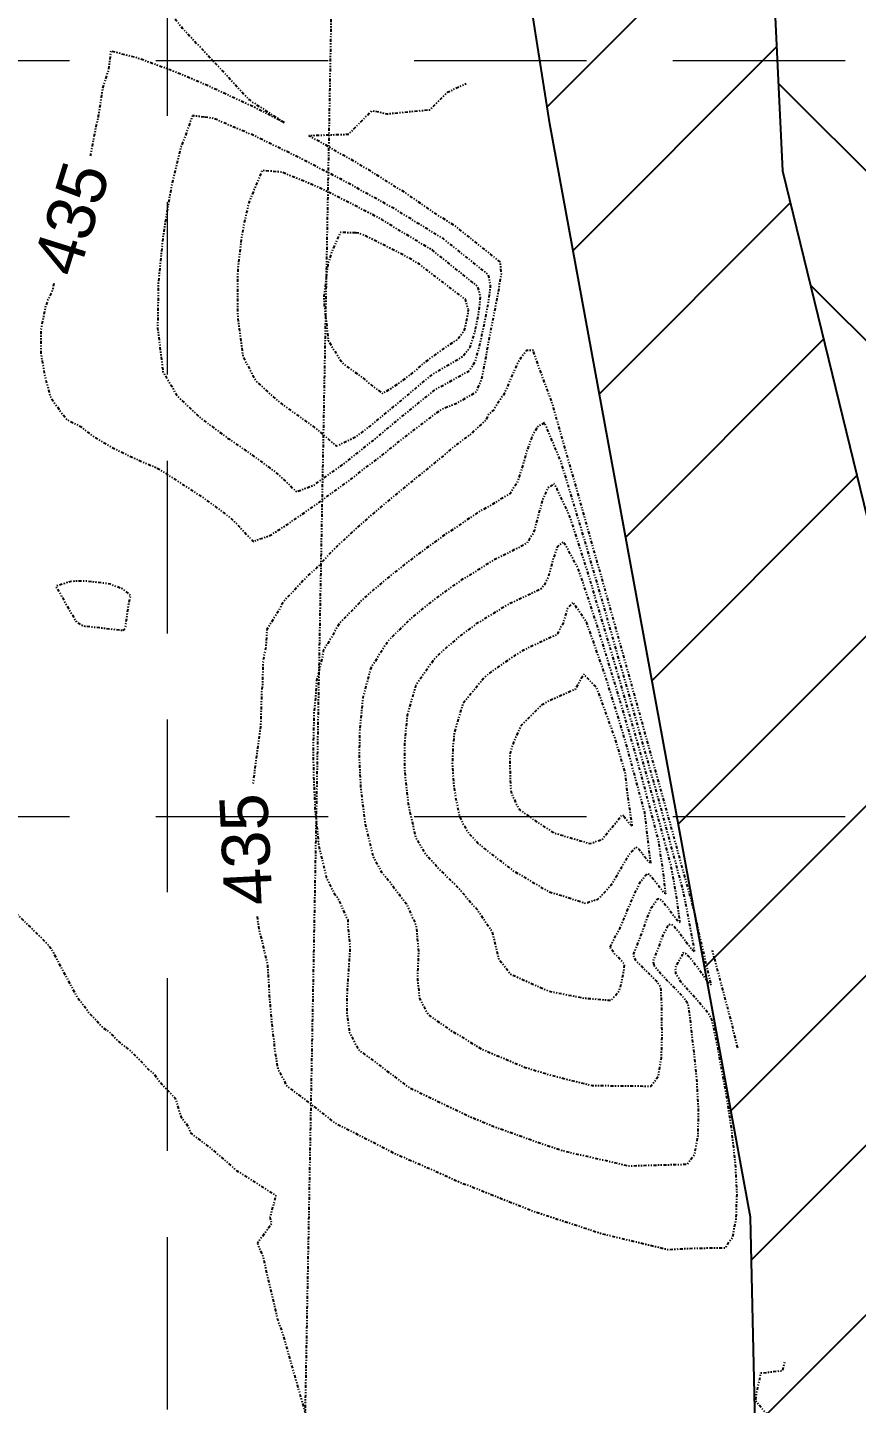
# Model space of a CAD drawing. Header units: feet. Extents: x 2175025 to 2179063, y 467811 to 470338.
# Drawn here: x 2176654.1 to 2176723.2, y 469718.4 to 469833.1 of the extents above; entities that cross this region are included whole.
import ezdxf
from ezdxf.enums import TextEntityAlignment as Align

# ---------------------------------------------------------------- set-up
doc = ezdxf.new("R2010")
doc.units = ezdxf.units.FT
doc.header["$LTSCALE"] = 0.5
doc.header["$MEASUREMENT"] = 0
doc.linetypes.add('DIVIDE', pattern=[1.25, 0.5, -0.25, 0, -0.25, 0, -0.25])
doc.linetypes.add('HIDDEN', pattern=[0.375, 0.25, -0.125])
for name, color, linetype in [('EC', 35, 'DIVIDE'), ('GRID', 254, 'HIDDEN'), ('PC', 35, 'DIVIDE'), ('wetlands_formatted', 70, 'CONTINUOUS')]:
    doc.layers.add(name, color=color, linetype=linetype)
doc.styles.add('arial', font='ARIAL.TTF', dxfattribs={"height": 0.1})

msp = doc.modelspace()

# ---------------------------------------------------------------- hatches: boundary and pattern name
at = {"layer": 'wetlands_formatted'}
h = msp.add_hatch(dxfattribs=at)
h.set_pattern_fill('ANSI31', color=5, scale=80, style=0)
h.paths.add_polyline_path([(2176786.16, 469839.07), (2176787.21, 469883.71), (2176806.86, 469883.78), (2176806.89, 469910.12), (2176784.72, 469911.16), (2176784.77, 470000), (2176774.7, 470052.21), (2176759.46, 470060.33), (2176726.21, 470096.92), (2176689.08, 470099.35), (2176681.58, 470085.82), (2176681.52, 470085.7), (2176673.39, 470072.98), (2176673.28, 470072.78), (2176678.74, 470047.68), (2176678.86, 469944.1), (2176684.86, 469906.11), (2176697.61, 469825.06), (2176714.37, 469733.95), (2176715.82, 469668.9), (2176726.1, 469624.12), (2176726.35, 469624.34), (2176728.23, 469627.04), (2176729.62, 469629.35), (2176732.39, 469632.52), (2176732.97, 469634.12), (2176734.84, 469636.5), (2176736.94, 469637.75), (2176738.95, 469638.29), (2176742.95, 469637.84), (2176746.05, 469635.63), (2176750.72, 469631), (2176751.72, 469621.29), (2176753.83, 469610.61), (2176756.72, 469598.31), (2176763.31, 469587.09), (2176768.78, 469582.69), (2176773.84, 469580.52), (2176775.82, 469625.3), (2176779.3, 469702.72)])
h.paths.add_polyline_path([(2176757.16, 469786.14), (2176760.27, 469775.55), (2176764.49, 469756.01), (2176763.14, 469746.29), (2176756.84, 469728.92), (2176750.59, 469716.42), (2176750.11, 469710.75), (2176747.27, 469710.78), (2176742.1, 469718.56), (2176717.02, 469821.14), (2176714.14, 469881.65), (2176713.46, 469892.21), (2176719.74, 469907.14), (2176720.31, 469919.72), (2176719.3, 469936.37), (2176719.07, 469949.76), (2176707.85, 469961.27), (2176696.39, 469985.76), (2176696.53, 469996.72), (2176698.29, 470006.84), (2176698.42, 470016.98), (2176696.6, 470033.65), (2176697.95, 470043.77), (2176703.67, 470047.35), (2176710.16, 470047.27), (2176720.64, 470041.05), (2176725.43, 470035.31), (2176729.17, 470009.69), (2176729.75, 469992.24), (2176745.63, 469964.03), (2176755.89, 469941.58), (2176755.76, 469931.44), (2176753.56, 469918.07), (2176746.44, 469900.31), (2176743.47, 469890.2), (2176752.63, 469876.29), (2176757.74, 469863.64), (2176760.1, 469825.87)], flags=16)
h = msp.add_hatch(dxfattribs=at)
h.set_pattern_fill('ANSI31', color=5, scale=80, angle=90, style=0)
h.paths.add_polyline_path([(2176710.16, 470047.27), (2176703.67, 470047.35), (2176697.95, 470043.77), (2176696.6, 470033.65), (2176698.42, 470016.98), (2176698.29, 470006.84), (2176696.53, 469996.72), (2176696.39, 469985.76), (2176707.85, 469961.27), (2176719.07, 469949.76), (2176719.3, 469936.37), (2176720.31, 469919.72), (2176719.74, 469907.14), (2176713.46, 469892.21), (2176714.14, 469881.65), (2176717.02, 469821.14), (2176742.1, 469718.56), (2176747.27, 469710.78), (2176750.11, 469710.75), (2176750.59, 469716.42), (2176756.84, 469728.92), (2176763.14, 469746.29), (2176764.49, 469756.01), (2176760.27, 469775.55), (2176757.16, 469786.14), (2176760.1, 469825.87), (2176757.74, 469863.64), (2176752.63, 469876.29), (2176743.47, 469890.2), (2176746.44, 469900.31), (2176753.56, 469918.07), (2176755.76, 469931.44), (2176755.89, 469941.58), (2176745.63, 469964.03), (2176729.75, 469992.24), (2176729.17, 470009.69), (2176725.43, 470035.31), (2176720.64, 470041.05)])

# ---------------------------------------------------------------- linework, layer by layer
at = {"layer": 'EC', "color": 43, "flags": 128}
for points, elevation in [([(2176682.1, 469878.89), (2176679.65, 469878.67), (2176676.63, 469878.45), (2176675.86, 469878.31), (2176670.99, 469877.47), (2176670.75, 469877.42), (2176669.21, 469877.13), (2176665.65, 469876.53), (2176665.35, 469876.48), (2176660.46, 469875.66), (2176659.72, 469875.52), (2176655.29, 469874.78), (2176654.08, 469874.54), (2176650.19, 469873.89), (2176648.43, 469873.49), (2176645.41, 469872.96), (2176642.71, 469871.8), (2176642.64, 469871.77), (2176642.66, 469871.62), (2176642.79, 469867.94), (2176643.76, 469865.9), (2176644.6, 469863.9), (2176646.05, 469861.45), (2176646.99, 469859.78), (2176648.58, 469857.34), (2176649.67, 469855.62), (2176651.2, 469853.34), (2176652.43, 469851.46), (2176653.82, 469849.34), (2176655.17, 469847.29), (2176656.41, 469845.3), (2176657.93, 469843.13), (2176659.03, 469841.3), (2176661.48, 469838.72), (2176662.45, 469837.63), (2176665.1, 469835.42), (2176666.06, 469834.23), (2176666.96, 469833.04), (2176669.4, 469830.46), (2176672.53, 469827.08), (2176672.86, 469826.85), (2176675.51, 469825.14), (2176672.8, 469826.53), (2176672.66, 469826.59), (2176669.19, 469828.2), (2176668.03, 469828.7), (2176665.98, 469829.55), (2176663.29, 469830.52), (2176663.21, 469830.56), (2176663.18, 469830.56), (2176661, 469831.12), (2176660.8, 469829.56), (2176660.33, 469828.11), (2176659.96, 469825.69), (2176659.79, 469824.99), (2176659.29, 469822.39)], 435), ([(2176656.25, 469811.75), (2176656.14, 469811.2), (2176655.82, 469810.57), (2176655.56, 469809.86), (2176655.17, 469807.92), (2176655.16, 469805.95), (2176655.5, 469804.03), (2176655.96, 469802.3), (2176656.96, 469800.88), (2176657.35, 469800.4), (2176658.47, 469799.85), (2176659.41, 469799.09), (2176659.69, 469798.91), (2176661.42, 469797.93), (2176662.77, 469797.28), (2176663.57, 469796.92), (2176664.87, 469796.38), (2176665.67, 469795.87), (2176665.97, 469795.68), (2176667.6, 469794.62), (2176668.61, 469793.97), (2176669.5, 469793.33), (2176670.99, 469792.21), (2176671.3, 469791.93), (2176672.81, 469790.34), (2176672.86, 469790.26), (2176672.98, 469790.31), (2176674.27, 469790.75), (2176675.77, 469791.71), (2176676.59, 469792.27), (2176678.4, 469793.52), (2176679.21, 469794.13), (2176681, 469795.41), (2176682.09, 469796.29), (2176683.57, 469797.38), (2176685.25, 469798.76), (2176686.12, 469799.41), (2176688.14, 469800.94), (2176688.71, 469801.34), (2176689.87, 469801.79), (2176691.51, 469802.72), (2176691.7, 469803.24), (2176691.96, 469803.85), (2176692.02, 469804.2), (2176692.26, 469805.4), (2176692.3, 469805.61), (2176692.48, 469806.7), (2176692.54, 469806.98), (2176692.54, 469807), (2176692.82, 469808.39), (2176692.85, 469808.54), (2176693.09, 469809.8), (2176693.15, 469810.09), (2176693.36, 469811.2), (2176693.43, 469811.69), (2176693.58, 469812.54), (2176693.51, 469813.33), (2176693.48, 469813.55), (2176692.92, 469814), (2176689.7, 469816.57), (2176688.3, 469817.43), (2176685.62, 469819.28), (2176682.5, 469821.22), (2176681.44, 469821.86), (2176677.51, 469824.09), (2176680.84, 469824.2), (2176682.78, 469826.17), (2176684.02, 469825.9), (2176684.54, 469825.95), (2176687.61, 469826.24), (2176689.08, 469827.7), (2176690.63, 469828.42)], 435), ([(2176673.2, 469759.01), (2176673.34, 469757.95), (2176673.6, 469757), (2176673.74, 469756.38), (2176674.06, 469755.06), (2176674.07, 469754.77), (2176674.08, 469754.68), (2176674.19, 469753.06), (2176674.22, 469752.39), (2176674.31, 469751.35), (2176674.42, 469750.09), (2176674.46, 469749.65), (2176674.62, 469748.54), (2176674.65, 469747.98), (2176674.69, 469747.79), (2176674.92, 469746.34), (2176675.4, 469745.45), (2176675.62, 469744.92), (2176677.32, 469743.65), (2176679.62, 469741.84), (2176684.1, 469739.56), (2176684.66, 469739.27), (2176688.77, 469737.47), (2176690.06, 469736.89), (2176690.26, 469736.81), (2176695.74, 469734.64), (2176696.23, 469734.45), (2176701.84, 469732.61), (2176701.98, 469732.56), (2176702.54, 469732.44), (2176707.47, 469731.25), (2176709.52, 469731.36), (2176712.28, 469731.4), (2176712.62, 469731.96), (2176712.88, 469732.28), (2176712.99, 469732.98), (2176713.17, 469733.84), (2176713.18, 469734.54), (2176713.24, 469735.87), (2176713.15, 469737.48), (2176713.11, 469738.33), (2176712.86, 469740.58), (2176712.8, 469741.17), (2176712.4, 469743.8), (2176712.31, 469744.41), (2176711.8, 469747.1), (2176711.65, 469748), (2176711.14, 469750.43), (2176710.94, 469750.76), (2176710.83, 469750.93), (2176710.51, 469751.34), (2176710.31, 469751.56), (2176709.99, 469751.94), (2176709.7, 469752.25), (2176709.45, 469752.54), (2176709.09, 469752.93), (2176708.91, 469753.15), (2176708.55, 469753.57), (2176708.44, 469753.74), (2176708.22, 469754.08), (2176708.13, 469754.27), (2176708.13, 469754.45), (2176708.1, 469754.71), (2176708.17, 469754.88), (2176708.31, 469755.17), (2176708.65, 469755.78), (2176708.7, 469755.76), (2176708.69, 469755.97), (2176708.73, 469755.99), (2176708.74, 469756), (2176708.89, 469755.94), (2176708.96, 469755.91), (2176709.13, 469755.75), (2176709.27, 469755.61), (2176709.46, 469755.38), (2176709.67, 469755.12), (2176709.87, 469754.84), (2176710.11, 469754.52), (2176710.34, 469754.2), (2176710.56, 469753.9), (2176710.8, 469753.57), (2176710.93, 469753.46), (2176711.07, 469753.32), (2176709.93, 469758.25), (2176709.72, 469759.26), (2176707.77, 469766.37), (2176707.75, 469766.44), (2176705.74, 469773.66), (2176705.71, 469773.77), (2176703.73, 469780.89), (2176703.66, 469781.13), (2176701.72, 469788.07), (2176701.58, 469788.53), (2176699.72, 469795.16), (2176699.46, 469796.03), (2176697.78, 469801.91), (2176696.69, 469804.83), (2176696.22, 469806.22), (2176696.12, 469806.17), (2176695.66, 469806.18), (2176695.42, 469805.82), (2176695.2, 469805.57), (2176694.88, 469804.98), (2176694.76, 469804.74), (2176694.4, 469803.96), (2176694.35, 469803.82), (2176693.95, 469802.87), (2176693.94, 469802.84), (2176693.85, 469802.62), (2176693.49, 469802.09), (2176693.42, 469801.99), (2176693.04, 469801.41), (2176692.88, 469801.15), (2176692.55, 469800.92), (2176692.31, 469800.41), (2176691.08, 469799.24), (2176689.78, 469798.29), (2176688.64, 469797.32), (2176687.25, 469796.19), (2176686.25, 469795.38), (2176684.71, 469794.11), (2176683.88, 469793.43), (2176682.18, 469791.98), (2176681.58, 469791.45), (2176679.71, 469789.7), (2176679.42, 469789.42), (2176678.18, 469788.06), (2176677.38, 469787.35), (2176677.29, 469787.24), (2176675.4, 469785.25), (2176674.98, 469784.46), (2176674.02, 469782.92), (2176673.93, 469781.48), (2176673.7, 469780.37), (2176673.64, 469778.27), (2176673.58, 469777.73), (2176673.5, 469775.14), (2176673.5, 469775.09), (2176673.49, 469774.81), (2176673.17, 469772.54), (2176673.08, 469771.87), (2176672.86, 469770.08)], 435), ([(2176721.38, 469675.52), (2176721.09, 469675), (2176720.55, 469674.17), (2176720.37, 469670.73), (2176720.2, 469667.33), (2176720.11, 469664.96), (2176719.78, 469661.25), (2176719.59, 469660.01), (2176718.96, 469659.77), (2176718.37, 469660.03), (2176717.99, 469660.1), (2176717.49, 469660.29), (2176716.73, 469661.81), (2176715.93, 469663.32), (2176715.17, 469664.84), (2176714.36, 469666.43), (2176713.64, 469668.02), (2176712.7, 469669.5), (2176712.04, 469670.75), (2176711.85, 469670.38), (2176711.23, 469669.34), (2176710.92, 469668.46), (2176710.28, 469666.57), (2176710.17, 469666.26), (2176710.13, 469666.13), (2176709.43, 469664.02), (2176708.96, 469662.56), (2176708.7, 469661.77), (2176708.16, 469660.19), (2176707.94, 469659.57), (2176707.87, 469659.4), (2176707.03, 469657.63), (2176706.99, 469657.6), (2176706.95, 469657.55), (2176706.32, 469656.99), (2176705.73, 469656.37), (2176704.74, 469656.11), (2176704.29, 469655.99), (2176703.09, 469655.93), (2176702.68, 469655.92), (2176701.69, 469655.94), (2176700.99, 469655.97), (2176700.59, 469655.98), (2176699.27, 469656.07), (2176697.79, 469656.13), (2176697.57, 469656.14), (2176697.19, 469656.15), (2176695.81, 469656.32), (2176694.55, 469656.4), (2176694.09, 469656.43), (2176692.99, 469656.41), (2176692.5, 469656.37), (2176691.68, 469656.31), (2176690.99, 469656.2), (2176690.86, 469656.22), (2176690.86, 469656.2), (2176690.78, 469656.2), (2176689.12, 469655.64), (2176688.15, 469655.38), (2176687.36, 469655.27), (2176686.21, 469655.29), (2176685.91, 469655.34), (2176684.86, 469655.67), (2176684.7, 469655.76), (2176683.82, 469656.28), (2176683.66, 469656.43), (2176682.92, 469656.99), (2176682.72, 469657.25), (2176682.07, 469657.74), (2176681.81, 469658.11), (2176681.15, 469658.45), (2176680.81, 469658.84), (2176680, 469658.97), (2176679.57, 469659.21), (2176678.43, 469659.46), (2176677.35, 469659.37), (2176675.76, 469659.45), (2176674.97, 469659.3), (2176673.17, 469659.09), (2176672.33, 469658.84), (2176670.64, 469658.44), (2176669.43, 469658), (2176668.14, 469657.61), (2176666.42, 469657.02), (2176665.64, 469656.79), (2176663.61, 469656.31), (2176663.1, 469656.22), (2176661.18, 469656.16), (2176660.43, 469656.2), (2176659.15, 469656.59), (2176657.57, 469657.11), (2176657.37, 469657.29), (2176656.29, 469657.76), (2176654.2, 469658.97), (2176653.05, 469659.52), (2176651.57, 469660.53), (2176649.21, 469662.11), (2176649.17, 469662.14), (2176649.12, 469662.18), (2176647.55, 469663.91), (2176646.1, 469665.46), (2176645.94, 469665.69), (2176645.79, 469665.9), (2176645.13, 469667.64), (2176644.42, 469669.28), (2176644.4, 469669.6), (2176644.28, 469670.15), (2176644.23, 469671.69), (2176644.05, 469672.48), (2176644.11, 469673.79), (2176643.51, 469679.33), (2176643.38, 469681.57), (2176643.33, 469684.02), (2176643.65, 469689.56), (2176643.76, 469696.29), (2176643.86, 469697.54), (2176643.88, 469698.46), (2176644.37, 469705.58), (2176644.19, 469713.32), (2176644.19, 469713.48), (2176644.17, 469713.61), (2176644.04, 469721.38), (2176643.27, 469727.93), (2176643.27, 469729.15), (2176643.14, 469730.53), (2176642.4, 469736.9), (2176641.64, 469740.59), (2176642.05, 469742.04), (2176641.04, 469746), (2176640.1, 469748.55), (2176639.95, 469750.21), (2176639.73, 469753.12), (2176640.14, 469754.99), (2176640.55, 469756.51), (2176641.76, 469758.6), (2176642.09, 469759.27), (2176643.05, 469760.38), (2176644.23, 469761.77), (2176644.72, 469762.11), (2176646.75, 469762.2), (2176648.13, 469762.28), (2176649.44, 469761.67), (2176651.82, 469760.47), (2176652.52, 469759.85), (2176655.78, 469756.65), (2176655.99, 469756.37), (2176656.21, 469755.97), (2176658.19, 469752.27), (2176659.01, 469751.25), (2176659.16, 469750.97), (2176659.53, 469750.62), (2176660.32, 469749.76), (2176660.86, 469749.4), (2176661.6, 469748.62), (2176662.76, 469747.71), (2176662.94, 469747.5), (2176663.3, 469747.16), (2176664.1, 469746.3), (2176664.61, 469745.86), (2176665.21, 469745.07), (2176666.33, 469743.9), (2176666.36, 469743.86), (2176666.38, 469743.84), (2176666.85, 469742.33), (2176667.44, 469741.52), (2176667.65, 469740.96), (2176669.43, 469739.62), (2176671.52, 469737.81), (2176674.77, 469735.74), (2176674.27, 469733.94), (2176674.41, 469733.39), (2176673.23, 469731.77), (2176673.67, 469730.71), (2176674.91, 469725.42), (2176675.34, 469724.21), (2176676.88, 469718.8), (2176677.17, 469717.84), (2176678.66, 469712.35), (2176678.91, 469711.39), (2176680.28, 469706.05), (2176680.55, 469704.87), (2176681.85, 469699.79), (2176682.18, 469698.34), (2176683.68, 469693.3), (2176684, 469691.96), (2176685.86, 469687.98), (2176686.66, 469686.19), (2176686.79, 469685.87), (2176687.46, 469683.48), (2176687.54, 469682.34), (2176687.36, 469680.09), (2176687.23, 469679.18), (2176686.97, 469677.56), (2176686.96, 469677.51), (2176686.96, 469677.49), (2176686.65, 469675.86), (2176686.66, 469675.28), (2176686.53, 469674.14), (2176686.59, 469673.15), (2176686.55, 469672.37), (2176686.68, 469671.07), (2176686.69, 469670.55), (2176686.9, 469669.04), (2176686.95, 469668.7), (2176687.27, 469667.06), (2176687.34, 469666.8), (2176687.83, 469665.15), (2176688.05, 469664.72), (2176688.12, 469664.58), (2176688.14, 469664.53), (2176688.43, 469664.01), (2176688.54, 469663.82), (2176688.74, 469663.45), (2176688.93, 469663.1), (2176689.04, 469662.88), (2176689.31, 469662.38), (2176689.33, 469662.31), (2176689.44, 469662.09), (2176689.47, 469661.96), (2176689.51, 469661.78), (2176689.66, 469661.52), (2176689.7, 469661.42), (2176689.86, 469661.26), (2176690.28, 469660.88), (2176690.65, 469660.62), (2176691.04, 469660.41), (2176691.48, 469660.15), (2176691.95, 469659.98), (2176692.33, 469659.8), (2176692.49, 469659.77), (2176692.59, 469659.74), (2176692.88, 469659.69), (2176693.28, 469659.62), (2176693.29, 469659.62), (2176693.3, 469659.62), (2176693.78, 469659.59), (2176694.29, 469659.57), (2176694.3, 469659.57), (2176694.31, 469659.57), (2176694.74, 469659.51), (2176695.54, 469659.42), (2176695.64, 469659.41), (2176695.99, 469659.41), (2176696.73, 469659.39), (2176696.92, 469659.39), (2176697.92, 469659.42), (2176698.26, 469659.43), (2176699.24, 469659.49), (2176699.57, 469659.51), (2176700.74, 469659.64), (2176700.85, 469659.65), (2176701.07, 469659.69), (2176702.08, 469659.87), (2176703.02, 469660.19), (2176703.2, 469660.26), (2176703.27, 469660.32), (2176703.36, 469660.41), (2176703.73, 469660.75), (2176704.01, 469661.04), (2176704.26, 469661.43), (2176704.73, 469661.97), (2176704.77, 469662.02), (2176704.92, 469662.25), (2176704.99, 469662.36), (2176705.11, 469662.6), (2176705.32, 469663.09), (2176705.32, 469663.11), (2176705.33, 469663.13), (2176705.56, 469663.72), (2176705.82, 469664.45), (2176705.83, 469664.45), (2176705.83, 469664.46), (2176706.08, 469665.13), (2176706.21, 469665.39), (2176706.26, 469665.47), (2176706.7, 469665.73), (2176706.84, 469665.84), (2176707.21, 469666.39), (2176707.55, 469666.88), (2176707.83, 469667.33), (2176708.3, 469668.1), (2176708.68, 469668.76), (2176709.07, 469669.43), (2176709.69, 469670.51), (2176709.85, 469670.79), (2176709.96, 469670.98), (2176710.67, 469672.38), (2176711.03, 469673.06), (2176711.27, 469673.95), (2176711.42, 469674.66), (2176711.07, 469675.97), (2176710.62, 469677.41), (2176710.57, 469679.87), (2176710.6, 469680.72), (2176710.77, 469682.05), (2176710.98, 469682.67), (2176711.19, 469683.2), (2176711.71, 469685.64), (2176712.01, 469686.75), (2176712.51, 469691.09), (2176712.57, 469691.51), (2176713.11, 469696.18), (2176713.13, 469696.28), (2176713.22, 469696.98), (2176713.72, 469700.86), (2176713.81, 469701.44), (2176714.35, 469705.3), (2176714.6, 469706.88), (2176714.98, 469709.72), (2176715.45, 469712.41), (2176715.5, 469714.65), (2176715.93, 469717.29), (2176714.78, 469718.63), (2176714.89, 469719.37), (2176715.23, 469720.96), (2176717.03, 469721.16), (2176717.24, 469721.93)], 434), ([(2176713.29, 469748.07), (2176712.99, 469749.28), (2176712.91, 469749.47), (2176712.95, 469749.52), (2176711.18, 469756.18)], 434)]:
    msp.add_lwpolyline(points, dxfattribs=dict(at, elevation=elevation))
for points, elevation in [([(2176668.79, 469825.62), (2176667.82, 469825.74), (2176666.92, 469823.28), (2176666.81, 469823), (2176666.59, 469822.09), (2176666.09, 469820.02), (2176665.97, 469819.38), (2176665.54, 469816.9), (2176665.34, 469815.54), (2176665.15, 469813.67), (2176664.95, 469811.75), (2176664.94, 469810.29), (2176664.9, 469808.02), (2176665.08, 469806.63), (2176665.35, 469804.39), (2176666.06, 469803.22), (2176666.51, 469802.4), (2176667.53, 469801.45), (2176668.47, 469800.56), (2176669.26, 469799.97), (2176670.84, 469798.8), (2176671.11, 469798.62), (2176671.9, 469798.08), (2176672.99, 469797.32), (2176673.34, 469797.07), (2176674.83, 469795.96), (2176675.58, 469795.28), (2176676.49, 469794.4), (2176677.87, 469794.93), (2176677.98, 469794.98), (2176680.49, 469796.77), (2176680.65, 469796.9), (2176683.04, 469798.8), (2176684.08, 469799.68), (2176685.56, 469800.9), (2176687.53, 469802.49), (2176688.11, 469802.94), (2176689.65, 469803.79), (2176690.85, 469804.45), (2176691.11, 469804.81), (2176691.42, 469805.3), (2176691.58, 469805.94), (2176691.79, 469806.66), (2176691.96, 469807.46), (2176692.11, 469808.16), (2176692.26, 469808.89), (2176692.41, 469809.71), (2176692.52, 469810.28), (2176692.66, 469811.4), (2176692.68, 469811.57), (2176692.66, 469811.69), (2176692.5, 469812.48), (2176689.88, 469814.58), (2176688.72, 469815.5), (2176686.64, 469816.77), (2176684.52, 469818.07), (2176681.16, 469819.92), (2176680.15, 469820.47), (2176676.76, 469822.22), (2176675.68, 469822.75), (2176672.87, 469824.12), (2176671.07, 469824.87), (2176669.61, 469825.51)], 436), ([(2176674.19, 469821.13), (2176673.62, 469821.17), (2176673.46, 469820.79), (2176672.51, 469818.49), (2176672.12, 469816.82), (2176671.88, 469815.45), (2176671.59, 469813), (2176671.57, 469812.15), (2176671.56, 469809.28), (2176671.64, 469808.54), (2176672.02, 469805.65), (2176672.86, 469804.08), (2176673.11, 469803.64), (2176674.43, 469802.41), (2176675.12, 469801.82), (2176676.23, 469801.02), (2176677.55, 469800.07), (2176678.1, 469799.69), (2176679.74, 469798.27), (2176679.82, 469798.2), (2176679.93, 469798.25), (2176681.53, 469799.03), (2176682.63, 469799.87), (2176684.86, 469801.7), (2176685.16, 469801.96), (2176685.8, 469802.49), (2176687.68, 469804.07), (2176688.26, 469804.45), (2176689.99, 469805.46), (2176690.29, 469805.64), (2176690.38, 469805.7), (2176690.67, 469806.06), (2176690.98, 469806.45), (2176691.07, 469806.74), (2176691.38, 469807.76), (2176691.43, 469807.99), (2176691.69, 469809.28), (2176691.71, 469809.41), (2176691.75, 469809.75), (2176691.83, 469810.65), (2176691.64, 469811.39), (2176691.61, 469811.51), (2176691.08, 469811.93), (2176687.82, 469814.53), (2176686.41, 469815.38), (2176683.6, 469817.08), (2176682.57, 469817.63), (2176679.15, 469819.38), (2176678.42, 469819.73), (2176676.87, 469820.38), (2176675.28, 469821.03)], 437), ([(2176681.42, 469815.97), (2176680.15, 469816.01), (2176679.45, 469814.48), (2176679.09, 469813.3), (2176678.77, 469810.64), (2176678.81, 469809.98), (2176679.14, 469806.99), (2176680.11, 469805.44), (2176680.43, 469805.02), (2176681.88, 469804.01), (2176682.77, 469803.26), (2176683.67, 469802.59), (2176684.69, 469803.21), (2176686.06, 469804.2), (2176687.24, 469805.22), (2176689.14, 469806.59), (2176689.87, 469807.05), (2176690.31, 469807.6), (2176690.47, 469807.8), (2176690.59, 469808.2), (2176690.8, 469809.27), (2176690.83, 469809.56), (2176690.79, 469809.71), (2176690.59, 469810.41), (2176687.47, 469812.81), (2176686.75, 469813.37), (2176685.69, 469813.99), (2176682.32, 469815.69), (2176681.72, 469815.95)], 438), ([(2176706.33, 469754.96), (2176706.25, 469755.3), (2176706.27, 469755.34), (2176706.29, 469755.41), (2176706.68, 469756.38), (2176706.85, 469756.86), (2176707.07, 469757.46), (2176707.53, 469758.31), (2176707.55, 469758.34), (2176707.56, 469758.35), (2176707.56, 469758.35), (2176707.69, 469758.37), (2176707.73, 469758.36), (2176707.89, 469758.26), (2176708.01, 469758.14), (2176708.19, 469757.94), (2176708.38, 469757.7), (2176708.58, 469757.44), (2176708.81, 469757.14), (2176709.03, 469756.83), (2176709.24, 469756.55), (2176709.46, 469756.26), (2176709.6, 469756.15), (2176709.71, 469756.05), (2176709, 469759.92), (2176708.72, 469761.27), (2176708.38, 469762.5), (2176706.81, 469768.34), (2176706.29, 469770.2), (2176704.71, 469775.78), (2176704.29, 469777.29), (2176702.55, 469783.35), (2176702.34, 469784.13), (2176700.93, 469788.98), (2176700.41, 469790.76), (2176700.31, 469791.1), (2176698.57, 469796.85), (2176697.38, 469799.69), (2176697.18, 469800.14), (2176696.86, 469799.95), (2176696.65, 469799.89), (2176696.59, 469799.8), (2176696.2, 469799.16), (2176696.08, 469798.87), (2176695.81, 469798.1), (2176695.66, 469797.67), (2176695.44, 469796.86), (2176695.28, 469796.35), (2176695.07, 469795.66), (2176694.88, 469795.1), (2176694.64, 469794.78), (2176694.34, 469794.27), (2176692.35, 469793.07), (2176691.63, 469792.69), (2176689.56, 469791.27), (2176688.99, 469790.91), (2176686.94, 469789.42), (2176686.39, 469789.02), (2176684.45, 469787.51), (2176683.83, 469787), (2176682.13, 469785.55), (2176681.35, 469784.74), (2176680.1, 469783.47), (2176679.1, 469781.75), (2176678.72, 469781.14), (2176678.63, 469780.54), (2176678.16, 469778.68), (2176678.07, 469777.21), (2176677.95, 469776.08), (2176677.9, 469774.06), (2176677.88, 469773.43), (2176677.9, 469770.99), (2176677.91, 469770.74), (2176678.02, 469768.34), (2176678.03, 469768.01), (2176678.03, 469767.97), (2176678.31, 469765.23), (2176678.32, 469765.03), (2176678.96, 469762.31), (2176678.97, 469762.25), (2176679.02, 469762.16), (2176679.64, 469760.92), (2176679.97, 469760.49), (2176680.35, 469759.59), (2176680.76, 469758.72), (2176680.78, 469758.11), (2176680.95, 469756.43), (2176680.95, 469756.42), (2176680.95, 469756.38), (2176680.83, 469754.58), (2176680.8, 469754.16), (2176680.71, 469752.75), (2176680.68, 469751.88), (2176680.68, 469750.97), (2176680.87, 469749.59), (2176680.91, 469749.31), (2176681.13, 469748.91), (2176681.65, 469747.91), (2176684.27, 469745.96), (2176685.71, 469744.86), (2176686.77, 469744.32), (2176690.87, 469742.36), (2176692.96, 469741.5), (2176696.67, 469740.17), (2176698.79, 469739.46), (2176703.34, 469738.42), (2176704.25, 469738.21), (2176705.34, 469738.26), (2176709.06, 469738.36), (2176709.52, 469738.96), (2176709.7, 469739.17), (2176709.77, 469739.59), (2176709.98, 469740.73), (2176710.02, 469742.36), (2176710.03, 469742.79), (2176709.92, 469744.79), (2176709.9, 469745.25), (2176709.89, 469745.37), (2176709.62, 469748.03), (2176709.55, 469748.5), (2176709.28, 469750.95), (2176709.16, 469751.67), (2176709.09, 469751.79), (2176708.82, 469752.19), (2176708.67, 469752.36), (2176708.16, 469752.91), (2176708.1, 469752.98), (2176707.79, 469753.28), (2176707.46, 469753.61), (2176707.37, 469753.7), (2176706.86, 469754.24), (2176706.68, 469754.44), (2176706.37, 469754.83)], 436), ([(2176704.59, 469755.83), (2176704.89, 469756.56), (2176705.21, 469757.38), (2176705.3, 469757.61), (2176705.49, 469758.15), (2176705.68, 469758.71), (2176705.77, 469758.94), (2176706.1, 469759.74), (2176706.58, 469760.43), (2176706.63, 469760.5), (2176706.79, 469760.47), (2176706.85, 469760.43), (2176707.04, 469760.24), (2176707.19, 469760.07), (2176707.42, 469759.78), (2176707.6, 469759.54), (2176707.85, 469759.2), (2176708.03, 469758.97), (2176708.26, 469758.66), (2176708.38, 469758.58), (2176708.49, 469758.49), (2176708.13, 469761.02), (2176707.73, 469763.26), (2176706.89, 469766.37), (2176705.85, 469770.26), (2176704.83, 469773.89), (2176703.69, 469777.84), (2176702.88, 469780.65), (2176701.36, 469785.74), (2176701.01, 469786.97), (2176700.26, 469789.35), (2176699.27, 469792.4), (2176698.23, 469794.61), (2176697.97, 469795.07), (2176697.5, 469794.75), (2176697.46, 469794.73), (2176697.45, 469794.72), (2176697.04, 469793.81), (2176696.99, 469793.65), (2176696.68, 469792.53), (2176696.62, 469792.3), (2176696.33, 469791.22), (2176696.25, 469790.95), (2176695.89, 469790.42), (2176695.71, 469790.12), (2176694.41, 469789.43), (2176692.94, 469788.72), (2176691.39, 469787.73), (2176690.26, 469787.06), (2176688.66, 469785.92), (2176687.66, 469785.18), (2176686.21, 469784), (2176685.15, 469782.99), (2176684.11, 469781.95), (2176682.9, 469780.03), (2176682.66, 469779.65), (2176682.57, 469779.26), (2176682.01, 469777.22), (2176681.89, 469775.87), (2176681.76, 469774.64), (2176681.72, 469772.73), (2176681.73, 469771.97), (2176681.84, 469769.71), (2176681.9, 469769.23), (2176682.2, 469766.79), (2176682.29, 469766.4), (2176682.86, 469764.02), (2176683.06, 469763.68), (2176683.58, 469762.7), (2176684.29, 469761.87), (2176684.55, 469761.5), (2176685.11, 469760.76), (2176685.47, 469760.28), (2176685.66, 469760.05), (2176686.15, 469758.95), (2176686.47, 469758.27), (2176686.54, 469757.42), (2176686.67, 469755.98), (2176686.65, 469755.71), (2176686.6, 469754.63), (2176686.58, 469753.9), (2176686.59, 469753.7), (2176686.74, 469752.21), (2176687.16, 469751.38), (2176687.48, 469750.81), (2176689.21, 469749.61), (2176691.93, 469747.95), (2176695.56, 469746.43), (2176697.73, 469745.77), (2176701.14, 469744.92), (2176705.98, 469744.87), (2176706.05, 469744.87), (2176706.06, 469744.88), (2176706.67, 469745.7), (2176706.93, 469747.22), (2176706.94, 469747.3), (2176706.94, 469747.5), (2176706.99, 469749.37), (2176706.95, 469750.13), (2176706.96, 469751.6), (2176706.88, 469753.1), (2176706.64, 469753.44), (2176706.49, 469753.65), (2176706.08, 469754.05), (2176705.65, 469754.48), (2176705.41, 469754.7), (2176704.85, 469755.28), (2176704.8, 469755.33), (2176704.62, 469755.73)], 437), ([(2176702.65, 469756.45), (2176702.95, 469757.08), (2176703.43, 469757.95), (2176703.44, 469757.96), (2176703.45, 469757.97), (2176703.87, 469758.96), (2176704.08, 469759.48), (2176704.29, 469759.97), (2176704.68, 469760.86), (2176704.72, 469760.96), (2176704.75, 469761.01), (2176705.18, 469761.9), (2176705.65, 469762.47), (2176705.74, 469762.59), (2176705.92, 469762.51), (2176705.99, 469762.44), (2176706.24, 469762.15), (2176706.38, 469761.96), (2176706.67, 469761.58), (2176706.81, 469761.39), (2176707.08, 469761.05), (2176707.17, 469760.97), (2176707.3, 469760.88), (2176707.07, 469762.77), (2176706.69, 469765.34), (2176705.42, 469770.15), (2176704.83, 469772.32), (2176703.44, 469777.12), (2176702.48, 469780.26), (2176701.6, 469783.18), (2176700.39, 469786.83), (2176699.95, 469788.07), (2176698.98, 469789.85), (2176698.73, 469790.23), (2176698.25, 469789.82), (2176698.24, 469789.8), (2176698.1, 469789.39), (2176697.85, 469788.67), (2176697.84, 469788.61), (2176697.5, 469787.32), (2176697.48, 469787.23), (2176697.07, 469786.52), (2176696.95, 469786.34), (2176696.13, 469785.94), (2176694.16, 469785.02), (2176692.96, 469784.29), (2176691.48, 469783.38), (2176690.24, 469782.47), (2176688.92, 469781.35), (2176687.99, 469780.48), (2176686.62, 469778.53), (2176686.42, 469778.22), (2176686.33, 469777.89), (2176685.73, 469775.81), (2176685.59, 469774.48), (2176685.49, 469773.22), (2176685.5, 469771.37), (2176685.56, 469770.52), (2176685.8, 469768.43), (2176685.95, 469767.69), (2176686.42, 469765.64), (2176686.72, 469765.1), (2176687.16, 469764.33), (2176688.1, 469763.28), (2176688.2, 469763.16), (2176688.38, 469762.96), (2176689.33, 469762.03), (2176689.96, 469761.42), (2176690.41, 469760.89), (2176691.25, 469759.9), (2176691.44, 469759.71), (2176691.56, 469759.59), (2176692.31, 469758.46), (2176692.8, 469757.78), (2176692.97, 469757.07), (2176693.32, 469755.55), (2176693.35, 469755.49), (2176693.38, 469755.45), (2176694.34, 469754.21), (2176697.5, 469752.79), (2176700.49, 469752.2), (2176702.73, 469752.02), (2176703.16, 469752.5), (2176703.39, 469752.79), (2176703.52, 469753.14), (2176703.75, 469754.18), (2176703.86, 469754.99), (2176703.62, 469755.27), (2176703.29, 469755.65), (2176703.02, 469755.9), (2176702.73, 469756.3)], 438), ([(2176662.01, 469782.86), (2176662.12, 469782.93), (2176662.22, 469783.03), (2176662.5, 469785.07), (2176662.66, 469785.77), (2176662.01, 469786.29), (2176660.97, 469786.7), (2176658.94, 469786.96), (2176657.69, 469786.93), (2176656.42, 469786.53), (2176657.8, 469784.11), (2176658.16, 469783.52), (2176658.59, 469783.27), (2176658.87, 469783.21)], 434), ([(2176704.98, 469764.67), (2176705.09, 469764.56), (2176705.37, 469764.19), (2176705.52, 469763.98), (2176705.8, 469763.62), (2176705.9, 469763.52), (2176706.04, 469763.43), (2176705.82, 469765.22), (2176705.53, 469767.68), (2176704.07, 469773.08), (2176703.55, 469774.88), (2176702.24, 469779.1), (2176700.92, 469782.86), (2176700.67, 469783.53), (2176699.8, 469784.83), (2176699.53, 469785.17), (2176699.12, 469784.72), (2176699.06, 469784.6), (2176698.72, 469783.45), (2176698.69, 469783.36), (2176698.45, 469782.96), (2176698.25, 469782.56), (2176698.22, 469782.51), (2176697.97, 469782.39), (2176695.42, 469781.2), (2176694.72, 469780.77), (2176692.78, 469779.44), (2176692.14, 469778.9), (2176690.42, 469776.81), (2176690.36, 469776.73), (2176690.33, 469776.64), (2176689.65, 469774.32), (2176689.54, 469773.2), (2176689.48, 469771.71), (2176689.58, 469770.15), (2176689.76, 469768.93), (2176690.09, 469767.31), (2176690.5, 469766.52), (2176690.81, 469765.99), (2176691.65, 469765.1), (2176691.93, 469764.86), (2176692.15, 469764.68), (2176693.26, 469763.82), (2176694.57, 469762.81), (2176694.61, 469762.79), (2176694.65, 469762.77), (2176696.18, 469761.86), (2176697.54, 469761.06), (2176697.83, 469760.97), (2176698.62, 469760.75), (2176699.97, 469760.31), (2176700.57, 469760.12), (2176700.78, 469760.18), (2176701.33, 469760.36), (2176701.54, 469760.41), (2176701.6, 469760.42), (2176702.15, 469760.97), (2176702.71, 469761.6), (2176702.73, 469761.63), (2176702.74, 469761.65), (2176703.23, 469762.46), (2176703.62, 469763.12), (2176703.73, 469763.3), (2176703.87, 469763.52), (2176704.22, 469764.15), (2176704.6, 469764.55), (2176704.8, 469764.8)], 439), ([(2176703.78, 469767.37), (2176704.01, 469767.09), (2176704.19, 469766.84), (2176704.42, 469766.58), (2176704.5, 469766.51), (2176704.07, 469769.47), (2176703.93, 469770.89), (2176703.07, 469773.84), (2176702.13, 469776.46), (2176701.52, 469778.08), (2176700.95, 469778.65), (2176700.47, 469779.19), (2176700.24, 469778.85), (2176700.02, 469778.45), (2176699.73, 469777.93), (2176697.42, 469776.9), (2176696.93, 469776.62), (2176695.2, 469774.9), (2176694.48, 469773.25), (2176694.29, 469772.56), (2176694.27, 469772.28), (2176694.33, 469769.87), (2176694.41, 469769.27), (2176694.98, 469768.06), (2176695.07, 469767.93), (2176695.14, 469767.87), (2176696.48, 469766.93), (2176697.92, 469765.99), (2176697.98, 469765.97), (2176698.13, 469765.92), (2176700.16, 469765.32), (2176700.95, 469765.08), (2176701.22, 469765.17), (2176701.92, 469765.4), (2176701.97, 469765.42), (2176701.99, 469765.43), (2176702.53, 469766.12), (2176703.1, 469766.77), (2176703.11, 469766.77), (2176703.11, 469766.77), (2176703.65, 469767.49)], 440)]:
    msp.add_lwpolyline(points, close=True, dxfattribs=dict(at, elevation=elevation))
at = {"layer": 'GRID', "color": 252, "linetype": 'HIDDEN', "lineweight": 0, "ltscale": 115}
for p, q in [((2176665.69, 470271.35), (2176665.69, 468066.07)), ((2175090.69, 469830.35), (2178996.69, 469830.35)), ((2175090.69, 469767.35), (2178996.69, 469767.35))]:
    msp.add_line(p, q, dxfattribs=at)
at = {"layer": 'PC', "color": 25, "elevation": 446}
msp.add_lwpolyline([(2176556.3, 469743.7), (2176543.5, 469946), (2176601.05, 470005.59), (2176658.95, 470017.49), (2176681.24, 469934.43), (2176676.87, 469699.77)], dxfattribs=at)
at = {"layer": 'wetlands_formatted', "color": 5, "flags": 128}
for points in [[(2176726.1, 469624.12), (2176715.82, 469668.9), (2176714.37, 469733.95), (2176697.61, 469825.06), (2176684.86, 469906.11), (2176678.86, 469944.1), (2176678.74, 470047.68), (2176673.28, 470072.78), (2176673.39, 470072.98), (2176681.52, 470085.7), (2176681.58, 470085.82), (2176689.08, 470099.35), (2176726.21, 470096.92)], [(2176725.43, 470035.31), (2176720.64, 470041.05), (2176710.16, 470047.27), (2176703.67, 470047.35), (2176697.95, 470043.77), (2176696.6, 470033.65), (2176698.42, 470016.98), (2176698.29, 470006.84), (2176696.53, 469996.72), (2176696.39, 469985.76), (2176707.85, 469961.27), (2176719.07, 469949.76), (2176719.3, 469936.37), (2176720.31, 469919.72), (2176719.74, 469907.14), (2176713.46, 469892.21), (2176714.14, 469881.65), (2176717.02, 469821.14), (2176742.1, 469718.56)]]:
    msp.add_lwpolyline(points, dxfattribs=at)

# ---------------------------------------------------------------- texts
at = {"layer": 'EC', "color": 43, "style": 'arial'}
for rotation, p in [(72.6726, (2176657.69, 469817.18, 458)), (92.8829, (2176672.26, 469764.58, 458))]:
    msp.add_text('435', height=4, rotation=rotation, dxfattribs=at).set_placement(p, align=Align.MIDDLE_CENTER)

doc.saveas('drawing.dxf')
